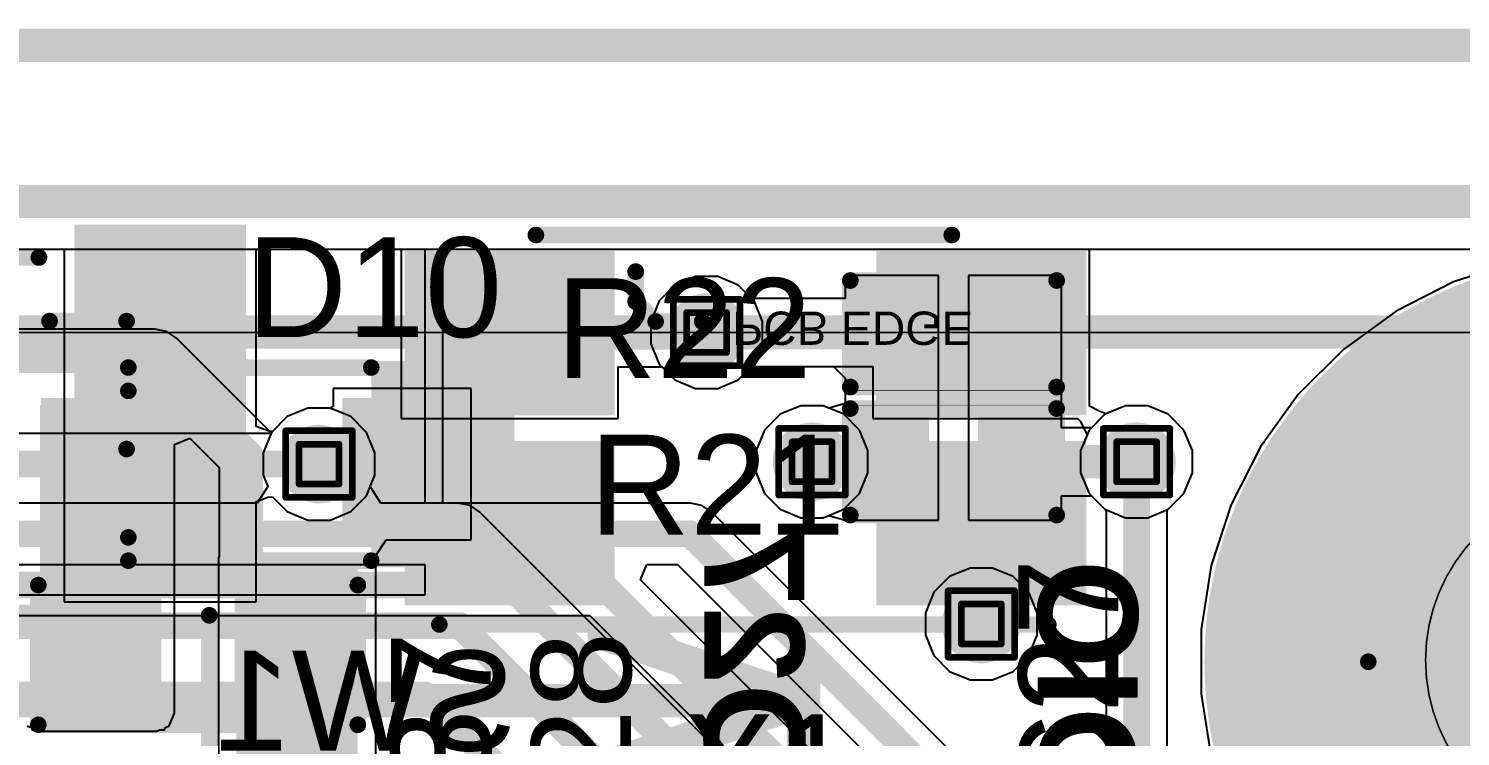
# Model space of a CAD drawing. Header units: inches. Extents: x -6 to 5433, y -4 to 5447.
# Drawn here: x 50.48 to 61.41, y 30.41 to 35.81 of the extents above; entities that cross this region are included whole.
import ezdxf

# ---------------------------------------------------------------- set-up
doc = ezdxf.new("R2010")
doc.units = ezdxf.units.IN
for name, color, linetype in [('Board_outline', 216, 'Continuous'), ('Bottom Layer', 5, 'Continuous'), ('Bottom Overlay', 54, 'Continuous'), ('Bottom Paste', 16, 'Continuous'), ('Bottom Solder', 6, 'Continuous'), ('Dimensions', 6, 'Continuous'), ('Drill Drawing', 1, 'Continuous'), ('Ground', 16, 'Continuous'), ('Mechanical 4', 56, 'Continuous'), ('Multi-Layer', 9, 'Continuous'), ('Pad Holes', 156, 'Continuous'), ('Power', 76, 'Continuous'), ('Top Layer', 1, 'Continuous'), ('Top Overlay', 2, 'Continuous'), ('Top Paste', 8, 'Continuous'), ('Top Solder', 216, 'Continuous'), ('Via Holes', 16, 'Continuous')]:
    doc.layers.add(name, color=color, linetype=linetype)
doc.styles.add('Arial', font='', dxfattribs={"height": 0.2})
doc.styles.add('Arial_Bold', font='', dxfattribs={"height": 0.2})
doc.styles.get('Arial').set_extended_font_data('Arial')
doc.styles.get('Arial_Bold').set_extended_font_data('Arial', bold=True)

msp = doc.modelspace()

# ---------------------------------------------------------------- hatches: boundary and pattern name
at = {"layer": 'Bottom Layer'}
for points in [[(50.883, 34.268), (52.093, 34.268), (52.093, 31.568), (50.883, 31.568)], [(53.456, 34.016), (54.856, 34.016), (54.856, 32.966), (53.456, 32.966)], [(57.056, 34.016), (58.456, 34.016), (58.456, 32.966), (57.056, 32.966)], [(53.456, 32.566), (54.856, 32.566), (54.856, 31.516), (53.456, 31.516)], [(57.056, 32.566), (58.456, 32.566), (58.456, 31.516), (57.056, 31.516)]]:
    msp.add_hatch(color=5, dxfattribs=at).paths.add_polyline_path(points)
h = msp.add_hatch(color=5, dxfattribs=at)
edge = h.paths.add_edge_path()
edge.add_arc((62.561, 30.983), 3, 0, 360)
h = msp.add_hatch(color=5, dxfattribs=at)
edge = h.paths.add_edge_path()
edge.add_arc((55.66, 33.495), 0.3, 0, 360)
h = msp.add_hatch(color=5, dxfattribs=at)
edge = h.paths.add_edge_path()
edge.add_arc((52.701, 32.491), 0.3, 0, 360)
h = msp.add_hatch(color=5, dxfattribs=at)
edge = h.paths.add_edge_path()
edge.add_arc((56.464, 32.509), 0.3, 0, 360)
h = msp.add_hatch(color=5, dxfattribs=at)
edge = h.paths.add_edge_path()
edge.add_arc((58.941, 32.509), 0.3, 0, 360)
h = msp.add_hatch(color=5, dxfattribs=at)
edge = h.paths.add_edge_path()
edge.add_arc((57.756, 31.271), 0.3, 0, 360)
at = {"layer": 'Bottom Paste'}
for points in [[(50.883, 34.268), (52.093, 34.268), (52.093, 31.568), (50.883, 31.568)], [(53.456, 34.016), (54.856, 34.016), (54.856, 32.966), (53.456, 32.966)], [(57.056, 34.016), (58.456, 34.016), (58.456, 32.966), (57.056, 32.966)], [(53.456, 32.566), (54.856, 32.566), (54.856, 31.516), (53.456, 31.516)], [(57.056, 32.566), (58.456, 32.566), (58.456, 31.516), (57.056, 31.516)]]:
    msp.add_hatch(color=16, dxfattribs=at).paths.add_polyline_path(points)
at = {"layer": 'Bottom Solder'}
for points in [[(50.833, 34.318), (52.143, 34.318), (52.143, 31.518), (50.833, 31.518)], [(53.355, 34.118), (54.958, 34.118), (54.958, 32.864), (53.355, 32.864)], [(56.955, 34.118), (58.558, 34.118), (58.558, 32.864), (56.955, 32.864)], [(53.355, 32.668), (54.958, 32.668), (54.958, 31.414), (53.355, 31.414)], [(56.955, 32.668), (58.558, 32.668), (58.558, 31.414), (56.955, 31.414)]]:
    msp.add_hatch(color=6, dxfattribs=at).paths.add_polyline_path(points)
h = msp.add_hatch(color=6, dxfattribs=at)
edge = h.paths.add_edge_path()
edge.add_arc((62.561, 30.983), 3.102, 0, 360)
at = {"layer": 'Ground'}
h = msp.add_hatch(color=16, dxfattribs=at)
edge = h.paths.add_edge_path()
edge.add_arc((62.561, 30.983), 3, 0, 360)
h = msp.add_hatch(color=16, dxfattribs=at)
edge = h.paths.add_edge_path()
edge.add_arc((55.66, 33.495), 0.3, 0, 360)
h = msp.add_hatch(color=16, dxfattribs=at)
edge = h.paths.add_edge_path()
edge.add_arc((52.701, 32.491), 0.3, 0, 360)
h = msp.add_hatch(color=16, dxfattribs=at)
edge = h.paths.add_edge_path()
edge.add_arc((56.464, 32.509), 0.3, 0, 360)
h = msp.add_hatch(color=16, dxfattribs=at)
edge = h.paths.add_edge_path()
edge.add_arc((58.941, 32.509), 0.3, 0, 360)
h = msp.add_hatch(color=16, dxfattribs=at)
edge = h.paths.add_edge_path()
edge.add_arc((57.756, 31.271), 0.3, 0, 360)
at = {"layer": 'Multi-Layer'}
h = msp.add_hatch(color=9, dxfattribs=at)
edge = h.paths.add_edge_path()
edge.add_arc((62.561, 30.983), 3, 0, 360)
at = {"layer": 'Pad Holes'}
h = msp.add_hatch(color=7, dxfattribs=at)
edge = h.paths.add_edge_path()
edge.add_arc((62.561, 30.983), 1.85, 0, 360)
at = {"layer": 'Power'}
h = msp.add_hatch(color=76, dxfattribs=at)
edge = h.paths.add_edge_path()
edge.add_arc((62.561, 30.983), 3, 0, 360)
h = msp.add_hatch(color=76, dxfattribs=at)
edge = h.paths.add_edge_path()
edge.add_arc((55.66, 33.495), 0.3, 0, 360)
h = msp.add_hatch(color=76, dxfattribs=at)
edge = h.paths.add_edge_path()
edge.add_arc((52.701, 32.491), 0.3, 0, 360)
h = msp.add_hatch(color=76, dxfattribs=at)
edge = h.paths.add_edge_path()
edge.add_arc((56.464, 32.509), 0.3, 0, 360)
h = msp.add_hatch(color=76, dxfattribs=at)
edge = h.paths.add_edge_path()
edge.add_arc((58.941, 32.509), 0.3, 0, 360)
h = msp.add_hatch(color=76, dxfattribs=at)
edge = h.paths.add_edge_path()
edge.add_arc((57.756, 31.271), 0.3, 0, 360)
at = {"layer": 'Top Layer'}
h = msp.add_hatch(color=1, dxfattribs=at)
edge = h.paths.add_edge_path()
edge.add_arc((62.561, 30.983), 3, 0, 360)
h = msp.add_hatch(color=1, dxfattribs=at)
edge = h.paths.add_edge_path()
edge.add_arc((55.66, 33.495), 0.3, 0, 360)
for points in [[(56.845, 33.168), (56.845, 33.803), (57.302, 33.803), (57.302, 33.168)], [(57.785, 33.168), (57.785, 33.803), (58.242, 33.803), (58.242, 33.168)], [(50.571, 30.591), (51.46, 30.591), (51.46, 32.941), (50.571, 32.941)], [(50.635, 32.941), (51.435, 32.941), (51.435, 32.041), (50.635, 32.041)], [(52.935, 32.941), (53.735, 32.941), (53.735, 32.041), (52.935, 32.041)], [(57.302, 32.826), (57.302, 32.191), (56.845, 32.191), (56.845, 32.826)], [(58.242, 32.826), (58.242, 32.191), (57.785, 32.191), (57.785, 32.826)], [(52.071, 29.183), (52.997, 29.183), (52.997, 31.775), (52.071, 31.775)], [(50.635, 30.591), (50.635, 31.48), (51.397, 31.48), (51.397, 30.591)], [(52.159, 30.591), (52.159, 31.48), (52.921, 31.48), (52.921, 30.591)]]:
    msp.add_hatch(color=1, dxfattribs=at).paths.add_polyline_path(points)
h = msp.add_hatch(color=1, dxfattribs=at)
edge = h.paths.add_edge_path()
edge.add_arc((52.701, 32.491), 0.3, 0, 360)
h = msp.add_hatch(color=1, dxfattribs=at)
edge = h.paths.add_edge_path()
edge.add_arc((56.464, 32.509), 0.3, 0, 360)
h = msp.add_hatch(color=1, dxfattribs=at)
edge = h.paths.add_edge_path()
edge.add_arc((58.941, 32.509), 0.3, 0, 360)
h = msp.add_hatch(color=1, dxfattribs=at)
edge = h.paths.add_edge_path()
edge.add_arc((57.756, 31.271), 0.3, 0, 360)
at = {"layer": 'Top Overlay'}
for points in [[(54.192, 33.279), (53.1, 33.279), (53.1, 32.974), (54.192, 32.974)], [(54.192, 33), (53.76, 33), (53.76, 31.984), (54.192, 31.984)], [(54.192, 32.009), (53.1, 32.009), (53.1, 31.704), (54.192, 31.704)]]:
    msp.add_hatch(color=2, dxfattribs=at).paths.add_polyline_path(points)
at = {"layer": 'Top Paste'}
for points in [[(56.845, 33.168), (56.845, 33.803), (57.302, 33.803), (57.302, 33.168)], [(57.785, 33.168), (57.785, 33.803), (58.242, 33.803), (58.242, 33.168)], [(50.635, 32.941), (51.435, 32.941), (51.435, 32.041), (50.635, 32.041)], [(52.935, 32.941), (53.735, 32.941), (53.735, 32.041), (52.935, 32.041)], [(57.302, 32.826), (57.302, 32.191), (56.845, 32.191), (56.845, 32.826)], [(58.242, 32.826), (58.242, 32.191), (57.785, 32.191), (57.785, 32.826)], [(50.635, 30.591), (50.635, 31.48), (51.397, 31.48), (51.397, 30.591)], [(52.159, 30.591), (52.159, 31.48), (52.921, 31.48), (52.921, 30.591)]]:
    msp.add_hatch(color=8, dxfattribs=at).paths.add_polyline_path(points)
at = {"layer": 'Top Solder'}
h = msp.add_hatch(color=216, dxfattribs=at)
edge = h.paths.add_edge_path()
edge.add_arc((62.561, 30.983), 3.102, 0, 360)
for points in [[(56.79, 33.113), (56.79, 33.858), (57.357, 33.858), (57.357, 33.113)], [(57.73, 33.113), (57.73, 33.858), (58.297, 33.858), (58.297, 33.113)], [(50.58, 32.996), (51.49, 32.996), (51.49, 31.986), (50.58, 31.986)], [(52.88, 32.996), (53.79, 32.996), (53.79, 31.986), (52.88, 31.986)], [(57.357, 32.881), (57.357, 32.136), (56.79, 32.136), (56.79, 32.881)], [(58.297, 32.881), (58.297, 32.136), (57.73, 32.136), (57.73, 32.881)], [(50.533, 30.489), (50.533, 31.581), (51.498, 31.581), (51.498, 30.489)], [(52.057, 30.489), (52.057, 31.581), (53.022, 31.581), (53.022, 30.489)]]:
    msp.add_hatch(color=216, dxfattribs=at).paths.add_polyline_path(points)
at = {"layer": 'Via Holes'}
h = msp.add_hatch(color=7, dxfattribs=at)
edge = h.paths.add_edge_path()
edge.add_arc((55.66, 33.495), 0.15, 0, 360)
h = msp.add_hatch(color=7, dxfattribs=at)
edge = h.paths.add_edge_path()
edge.add_arc((52.701, 32.491), 0.15, 0, 360)
h = msp.add_hatch(color=7, dxfattribs=at)
edge = h.paths.add_edge_path()
edge.add_arc((56.464, 32.509), 0.15, 0, 360)
h = msp.add_hatch(color=7, dxfattribs=at)
edge = h.paths.add_edge_path()
edge.add_arc((58.941, 32.509), 0.15, 0, 360)
h = msp.add_hatch(color=7, dxfattribs=at)
edge = h.paths.add_edge_path()
edge.add_arc((57.756, 31.271), 0.15, 0, 360)

# ---------------------------------------------------------------- linework, layer by layer
at = {"layer": 'Board_outline'}
msp.add_lwpolyline([(-4.927, 34.495, 0.254, 0.254, 0), (66.065, 34.495, 0.254, 0.254, 0)], format="xyseb", dxfattribs=at)
for points in [[(64.412, 30.983, 0.127, 0.127, 1), (60.71, 30.983, 0.127, 0.127, 1)], [(60.678, 30.983, 0.0635, 0.0635, 1), (60.741, 30.983, 0.0635, 0.0635, 1)]]:
    msp.add_lwpolyline(points, format="xyseb", close=True, dxfattribs=at)
at = {"layer": 'Bottom Layer'}
for p, q in [((39.77, 34.132), (50.756, 34.132)), ((50.756, 34.132), (50.756, 31.441)), ((52.22, 32.777), (52.22, 34.132)), ((52.22, 34.132), (53.329, 34.132)), ((53.329, 34.132), (53.329, 32.839)), ((58.583, 32.934), (58.583, 34.132)), ((58.583, 34.132), (66.101, 34.132)), ((54.983, 32.839), (54.983, 33.232)), ((54.983, 33.232), (55.319, 33.232)), ((55.319, 33.232), (55.418, 33.133)), ((55.901, 33.133), (56.004, 33.236)), ((56.004, 33.236), (56.929, 33.236)), ((56.929, 33.236), (56.929, 32.839)), ((55.418, 33.133), (55.575, 33.068)), ((55.744, 33.068), (55.901, 33.133)), ((55.575, 33.068), (55.744, 33.068)), ((52.616, 32.918), (52.459, 32.853)), ((52.786, 32.918), (52.616, 32.918)), ((52.943, 32.853), (52.786, 32.918)), ((56.379, 32.936), (56.222, 32.871)), ((56.549, 32.936), (56.379, 32.936)), ((56.706, 32.871), (56.549, 32.936)), ((58.656, 32.894), (58.583, 32.934)), ((58.71, 32.875), (58.656, 32.894)), ((58.857, 32.936), (58.71, 32.875)), ((59.026, 32.936), (58.857, 32.936)), ((59.183, 32.871), (59.026, 32.936)), ((52.459, 32.853), (52.347, 32.741)), ((53.063, 32.733), (52.943, 32.853)), ((53.329, 32.839), (54.983, 32.839)), ((56.222, 32.871), (56.102, 32.751)), ((56.826, 32.751), (56.706, 32.871)), ((56.929, 32.839), (58.489, 32.839)), ((58.489, 32.839), (58.513, 32.815)), ((58.513, 32.815), (58.563, 32.712)), ((59.303, 32.751), (59.183, 32.871)), ((52.309, 32.744), (52.22, 32.777)), ((52.347, 32.741), (52.309, 32.744)), ((53.128, 32.576), (53.063, 32.733)), ((56.102, 32.751), (56.037, 32.594)), ((56.891, 32.594), (56.826, 32.751)), ((58.563, 32.712), (58.514, 32.594)), ((59.368, 32.594), (59.303, 32.751)), ((53.128, 32.406), (53.128, 32.576)), ((56.037, 32.594), (56.037, 32.424)), ((56.891, 32.424), (56.891, 32.594)), ((58.514, 32.594), (58.514, 32.424)), ((59.368, 32.424), (59.368, 32.594)), ((53.063, 32.249), (53.128, 32.406)), ((56.037, 32.424), (56.102, 32.267)), ((56.826, 32.267), (56.891, 32.424)), ((58.514, 32.424), (58.579, 32.267)), ((59.303, 32.267), (59.368, 32.424)), ((52.22, 32.205), (52.309, 32.238)), ((52.309, 32.238), (52.347, 32.241)), ((52.347, 32.241), (52.459, 32.129)), ((52.943, 32.129), (53.063, 32.249)), ((56.102, 32.267), (56.222, 32.147)), ((56.706, 32.147), (56.826, 32.267)), ((58.579, 32.267), (58.7, 32.147)), ((59.183, 32.147), (59.303, 32.267)), ((52.22, 31.441), (52.22, 32.205)), ((52.459, 32.129), (52.616, 32.064)), ((52.786, 32.064), (52.943, 32.129)), ((56.222, 32.147), (56.379, 32.082)), ((56.549, 32.082), (56.706, 32.147)), ((58.7, 32.147), (58.857, 32.082)), ((59.026, 32.082), (59.183, 32.147)), ((52.616, 32.064), (52.786, 32.064)), ((56.379, 32.082), (56.549, 32.082)), ((58.857, 32.082), (59.026, 32.082)), ((50.756, 31.441), (52.22, 31.441))]:
    msp.add_line(p, q, dxfattribs=at)
for points in [[(54.156, 33.491, 0.254, 0.254, 0), (55.656, 33.491, 0.254, 0.254, 0)], [(55.656, 33.491, 0.254, 0.254, 0), (55.66, 33.495, 0.254, 0.254, 0)], [(55.66, 33.495, 0.254, 0.254, 0), (57.752, 33.495, 0.254, 0.254, 0)], [(57.752, 33.495, 0.254, 0.254, 0), (57.756, 33.491, 0.254, 0.254, 0)], [(57.756, 31.271, 0.508, 0.508, 0), (57.756, 32.041, 0.508, 0.508, 0)]]:
    msp.add_lwpolyline(points, format="xyseb", dxfattribs=at)
for points in [[(54.093, 33.491, 0.127, 0.127, 1), (54.22, 33.491, 0.127, 0.127, 1)], [(55.592, 33.491, 0.127, 0.127, 1), (55.719, 33.491, 0.127, 0.127, 1)], [(55.592, 33.491, 0.127, 0.127, 1), (55.719, 33.491, 0.127, 0.127, 1)], [(55.596, 33.495, 0.127, 0.127, 1), (55.723, 33.495, 0.127, 0.127, 1)], [(55.596, 33.495, 0.127, 0.127, 1), (55.723, 33.495, 0.127, 0.127, 1)], [(57.689, 33.495, 0.127, 0.127, 1), (57.816, 33.495, 0.127, 0.127, 1)], [(57.689, 33.495, 0.127, 0.127, 1), (57.816, 33.495, 0.127, 0.127, 1)], [(57.693, 33.491, 0.127, 0.127, 1), (57.82, 33.491, 0.127, 0.127, 1)], [(57.629, 32.041, 0.254, 0.254, 1), (57.883, 32.041, 0.254, 0.254, 1)], [(57.629, 31.271, 0.254, 0.254, 1), (57.883, 31.271, 0.254, 0.254, 1)]]:
    msp.add_lwpolyline(points, format="xyseb", close=True, dxfattribs=at)
at = {"layer": 'Bottom Overlay'}
for points in [[(54.324, 34.239, 0.0635, 0.0635, 1), (54.388, 34.239, 0.0635, 0.0635, 1)], [(57.499, 34.239, 0.0635, 0.0635, 1), (57.563, 34.239, 0.0635, 0.0635, 1)], [(50.531, 34.068, 0.0637, 0.0637, 1), (50.595, 34.068, 0.0637, 0.0637, 1)], [(55.086, 33.96, 0.0635, 0.0635, 1), (55.15, 33.96, 0.0635, 0.0635, 1)], [(55.086, 33.731, 0.0635, 0.0635, 1), (55.15, 33.731, 0.0635, 0.0635, 1)], [(55.086, 33.731, 0.0635, 0.0635, 1), (55.15, 33.731, 0.0635, 0.0635, 1)], [(50.612, 33.582, 0.0635, 0.0635, 1), (50.676, 33.582, 0.0635, 0.0635, 1)], [(51.2, 33.582, 0.0635, 0.0635, 1), (51.264, 33.582, 0.0635, 0.0635, 1)], [(51.2, 33.582, 0.0635, 0.0635, 1), (51.264, 33.582, 0.0635, 0.0635, 1)], [(55.239, 33.579, 0.0635, 0.0635, 1), (55.302, 33.579, 0.0635, 0.0635, 1)], [(55.239, 33.579, 0.0635, 0.0635, 1), (55.302, 33.579, 0.0635, 0.0635, 1)], [(55.594, 33.579, 0.0635, 0.0635, 1), (55.658, 33.579, 0.0635, 0.0635, 1)], [(51.2, 32.606, 0.0635, 0.0635, 1), (51.264, 32.606, 0.0635, 0.0635, 1)], [(51.831, 31.337, 0.0637, 0.0637, 1), (51.895, 31.337, 0.0637, 0.0637, 1)], [(53.588, 31.267, 0.0635, 0.0635, 1), (53.651, 31.267, 0.0635, 0.0635, 1)], [(58.236, 31.267, 0.0635, 0.0635, 1), (58.299, 31.267, 0.0635, 0.0635, 1)]]:
    msp.add_lwpolyline(points, format="xyseb", close=True, dxfattribs=at)
for points in [[(54.356, 34.239, 0.127, 0.127, 0), (57.531, 34.239, 0.127, 0.127, 0)], [(39.874, 34.068, 0.127, 0.127, 0), (50.563, 34.068, 0.127, 0.127, 0)], [(55.118, 33.731, 0.127, 0.127, 0), (55.118, 33.96, 0.127, 0.127, 0)], [(55.118, 33.731, 0.127, 0.127, 0), (55.27, 33.579, 0.127, 0.127, 0)], [(50.644, 33.582, 0.127, 0.127, 0), (51.232, 33.582, 0.127, 0.127, 0)], [(51.232, 32.606, 0.127, 0.127, 0), (51.232, 33.582, 0.127, 0.127, 0)], [(55.27, 33.579, 0.127, 0.127, 0), (55.626, 33.579, 0.127, 0.127, 0)], [(51.863, 29.968, 0.127, 0.127, 0), (51.863, 31.337, 0.127, 0.127, 0)], [(53.619, 31.267, 0.127, 0.127, 0), (58.268, 31.267, 0.127, 0.127, 0)]]:
    msp.add_lwpolyline(points, format="xyseb", dxfattribs=at)
at = {"layer": 'Dimensions'}
msp.add_lwpolyline([(35.271, 35.687, 0.254, 0.254, 0), (66.573, 35.687, 0.254, 0.254, 0)], format="xyseb", dxfattribs=at)
at = {"layer": 'Drill Drawing'}
for points in [[(55.406, 33.749, 0.0508, 0.0508, 0), (55.914, 33.749, 0.0508, 0.0508, 0)], [(55.406, 33.241, 0.0508, 0.0508, 0), (55.406, 33.749, 0.0508, 0.0508, 0)], [(55.914, 33.241, 0.0508, 0.0508, 0), (55.914, 33.749, 0.0508, 0.0508, 0)], [(55.507, 33.647, 0.0508, 0.0508, 0), (55.812, 33.647, 0.0508, 0.0508, 0)], [(55.507, 33.343, 0.0508, 0.0508, 0), (55.507, 33.647, 0.0508, 0.0508, 0)], [(55.812, 33.343, 0.0508, 0.0508, 0), (55.812, 33.647, 0.0508, 0.0508, 0)], [(55.507, 33.343, 0.0508, 0.0508, 0), (55.812, 33.343, 0.0508, 0.0508, 0)], [(55.406, 33.241, 0.0508, 0.0508, 0), (55.914, 33.241, 0.0508, 0.0508, 0)], [(56.21, 32.763, 0.0508, 0.0508, 0), (56.718, 32.763, 0.0508, 0.0508, 0)], [(56.21, 32.255, 0.0508, 0.0508, 0), (56.21, 32.763, 0.0508, 0.0508, 0)], [(56.718, 32.255, 0.0508, 0.0508, 0), (56.718, 32.763, 0.0508, 0.0508, 0)], [(58.687, 32.763, 0.0508, 0.0508, 0), (59.195, 32.763, 0.0508, 0.0508, 0)], [(58.687, 32.255, 0.0508, 0.0508, 0), (58.687, 32.763, 0.0508, 0.0508, 0)], [(59.195, 32.255, 0.0508, 0.0508, 0), (59.195, 32.763, 0.0508, 0.0508, 0)], [(52.447, 32.745, 0.0508, 0.0508, 0), (52.955, 32.745, 0.0508, 0.0508, 0)], [(52.447, 32.237, 0.0508, 0.0508, 0), (52.447, 32.745, 0.0508, 0.0508, 0)], [(52.955, 32.237, 0.0508, 0.0508, 0), (52.955, 32.745, 0.0508, 0.0508, 0)], [(56.312, 32.661, 0.0508, 0.0508, 0), (56.617, 32.661, 0.0508, 0.0508, 0)], [(56.312, 32.356, 0.0508, 0.0508, 0), (56.312, 32.661, 0.0508, 0.0508, 0)], [(56.617, 32.356, 0.0508, 0.0508, 0), (56.617, 32.661, 0.0508, 0.0508, 0)], [(58.789, 32.661, 0.0508, 0.0508, 0), (59.094, 32.661, 0.0508, 0.0508, 0)], [(58.789, 32.356, 0.0508, 0.0508, 0), (58.789, 32.661, 0.0508, 0.0508, 0)], [(59.094, 32.356, 0.0508, 0.0508, 0), (59.094, 32.661, 0.0508, 0.0508, 0)], [(52.549, 32.643, 0.0508, 0.0508, 0), (52.854, 32.643, 0.0508, 0.0508, 0)], [(52.549, 32.339, 0.0508, 0.0508, 0), (52.549, 32.643, 0.0508, 0.0508, 0)], [(52.854, 32.339, 0.0508, 0.0508, 0), (52.854, 32.643, 0.0508, 0.0508, 0)], [(52.549, 32.339, 0.0508, 0.0508, 0), (52.854, 32.339, 0.0508, 0.0508, 0)], [(56.312, 32.356, 0.0508, 0.0508, 0), (56.617, 32.356, 0.0508, 0.0508, 0)], [(58.789, 32.356, 0.0508, 0.0508, 0), (59.094, 32.356, 0.0508, 0.0508, 0)], [(52.447, 32.237, 0.0508, 0.0508, 0), (52.955, 32.237, 0.0508, 0.0508, 0)], [(56.21, 32.255, 0.0508, 0.0508, 0), (56.718, 32.255, 0.0508, 0.0508, 0)], [(58.687, 32.255, 0.0508, 0.0508, 0), (59.195, 32.255, 0.0508, 0.0508, 0)], [(57.502, 31.525, 0.0508, 0.0508, 0), (58.01, 31.525, 0.0508, 0.0508, 0)], [(57.502, 31.017, 0.0508, 0.0508, 0), (57.502, 31.525, 0.0508, 0.0508, 0)], [(58.01, 31.017, 0.0508, 0.0508, 0), (58.01, 31.525, 0.0508, 0.0508, 0)], [(57.604, 31.424, 0.0508, 0.0508, 0), (57.909, 31.424, 0.0508, 0.0508, 0)], [(57.604, 31.119, 0.0508, 0.0508, 0), (57.604, 31.424, 0.0508, 0.0508, 0)], [(57.909, 31.119, 0.0508, 0.0508, 0), (57.909, 31.424, 0.0508, 0.0508, 0)], [(57.502, 31.017, 0.0508, 0.0508, 0), (58.01, 31.017, 0.0508, 0.0508, 0)], [(57.604, 31.119, 0.0508, 0.0508, 0), (57.909, 31.119, 0.0508, 0.0508, 0)]]:
    msp.add_lwpolyline(points, format="xyseb", dxfattribs=at)
for points in [[(55.393, 33.749, 0.0254, 0.0254, 1), (55.418, 33.749, 0.0254, 0.0254, 1)], [(55.393, 33.749, 0.0254, 0.0254, 1), (55.418, 33.749, 0.0254, 0.0254, 1)], [(55.901, 33.749, 0.0254, 0.0254, 1), (55.926, 33.749, 0.0254, 0.0254, 1)], [(55.901, 33.749, 0.0254, 0.0254, 1), (55.926, 33.749, 0.0254, 0.0254, 1)], [(55.494, 33.647, 0.0254, 0.0254, 1), (55.52, 33.647, 0.0254, 0.0254, 1)], [(55.494, 33.647, 0.0254, 0.0254, 1), (55.52, 33.647, 0.0254, 0.0254, 1)], [(55.799, 33.647, 0.0254, 0.0254, 1), (55.825, 33.647, 0.0254, 0.0254, 1)], [(55.799, 33.647, 0.0254, 0.0254, 1), (55.825, 33.647, 0.0254, 0.0254, 1)], [(55.494, 33.343, 0.0254, 0.0254, 1), (55.52, 33.343, 0.0254, 0.0254, 1)], [(55.494, 33.343, 0.0254, 0.0254, 1), (55.52, 33.343, 0.0254, 0.0254, 1)], [(55.799, 33.343, 0.0254, 0.0254, 1), (55.825, 33.343, 0.0254, 0.0254, 1)], [(55.799, 33.343, 0.0254, 0.0254, 1), (55.825, 33.343, 0.0254, 0.0254, 1)], [(55.393, 33.241, 0.0254, 0.0254, 1), (55.418, 33.241, 0.0254, 0.0254, 1)], [(55.393, 33.241, 0.0254, 0.0254, 1), (55.418, 33.241, 0.0254, 0.0254, 1)], [(55.901, 33.241, 0.0254, 0.0254, 1), (55.926, 33.241, 0.0254, 0.0254, 1)], [(55.901, 33.241, 0.0254, 0.0254, 1), (55.926, 33.241, 0.0254, 0.0254, 1)], [(56.197, 32.763, 0.0254, 0.0254, 1), (56.223, 32.763, 0.0254, 0.0254, 1)], [(56.197, 32.763, 0.0254, 0.0254, 1), (56.223, 32.763, 0.0254, 0.0254, 1)], [(56.705, 32.763, 0.0254, 0.0254, 1), (56.731, 32.763, 0.0254, 0.0254, 1)], [(56.705, 32.763, 0.0254, 0.0254, 1), (56.731, 32.763, 0.0254, 0.0254, 1)], [(58.675, 32.763, 0.0254, 0.0254, 1), (58.7, 32.763, 0.0254, 0.0254, 1)], [(58.675, 32.763, 0.0254, 0.0254, 1), (58.7, 32.763, 0.0254, 0.0254, 1)], [(59.183, 32.763, 0.0254, 0.0254, 1), (59.208, 32.763, 0.0254, 0.0254, 1)], [(59.183, 32.763, 0.0254, 0.0254, 1), (59.208, 32.763, 0.0254, 0.0254, 1)], [(52.434, 32.745, 0.0254, 0.0254, 1), (52.46, 32.745, 0.0254, 0.0254, 1)], [(52.434, 32.745, 0.0254, 0.0254, 1), (52.46, 32.745, 0.0254, 0.0254, 1)], [(52.942, 32.745, 0.0254, 0.0254, 1), (52.968, 32.745, 0.0254, 0.0254, 1)], [(52.942, 32.745, 0.0254, 0.0254, 1), (52.968, 32.745, 0.0254, 0.0254, 1)], [(56.299, 32.661, 0.0254, 0.0254, 1), (56.324, 32.661, 0.0254, 0.0254, 1)], [(56.299, 32.661, 0.0254, 0.0254, 1), (56.324, 32.661, 0.0254, 0.0254, 1)], [(56.604, 32.661, 0.0254, 0.0254, 1), (56.629, 32.661, 0.0254, 0.0254, 1)], [(56.604, 32.661, 0.0254, 0.0254, 1), (56.629, 32.661, 0.0254, 0.0254, 1)], [(58.776, 32.661, 0.0254, 0.0254, 1), (58.802, 32.661, 0.0254, 0.0254, 1)], [(58.776, 32.661, 0.0254, 0.0254, 1), (58.802, 32.661, 0.0254, 0.0254, 1)], [(59.081, 32.661, 0.0254, 0.0254, 1), (59.107, 32.661, 0.0254, 0.0254, 1)], [(59.081, 32.661, 0.0254, 0.0254, 1), (59.107, 32.661, 0.0254, 0.0254, 1)], [(52.536, 32.643, 0.0254, 0.0254, 1), (52.561, 32.643, 0.0254, 0.0254, 1)], [(52.536, 32.643, 0.0254, 0.0254, 1), (52.561, 32.643, 0.0254, 0.0254, 1)], [(52.841, 32.643, 0.0254, 0.0254, 1), (52.866, 32.643, 0.0254, 0.0254, 1)], [(52.841, 32.643, 0.0254, 0.0254, 1), (52.866, 32.643, 0.0254, 0.0254, 1)], [(52.536, 32.339, 0.0254, 0.0254, 1), (52.561, 32.339, 0.0254, 0.0254, 1)], [(52.536, 32.339, 0.0254, 0.0254, 1), (52.561, 32.339, 0.0254, 0.0254, 1)], [(52.841, 32.339, 0.0254, 0.0254, 1), (52.866, 32.339, 0.0254, 0.0254, 1)], [(52.841, 32.339, 0.0254, 0.0254, 1), (52.866, 32.339, 0.0254, 0.0254, 1)], [(56.299, 32.356, 0.0254, 0.0254, 1), (56.324, 32.356, 0.0254, 0.0254, 1)], [(56.299, 32.356, 0.0254, 0.0254, 1), (56.324, 32.356, 0.0254, 0.0254, 1)], [(56.604, 32.356, 0.0254, 0.0254, 1), (56.629, 32.356, 0.0254, 0.0254, 1)], [(56.604, 32.356, 0.0254, 0.0254, 1), (56.629, 32.356, 0.0254, 0.0254, 1)], [(58.776, 32.356, 0.0254, 0.0254, 1), (58.802, 32.356, 0.0254, 0.0254, 1)], [(58.776, 32.356, 0.0254, 0.0254, 1), (58.802, 32.356, 0.0254, 0.0254, 1)], [(59.081, 32.356, 0.0254, 0.0254, 1), (59.107, 32.356, 0.0254, 0.0254, 1)], [(59.081, 32.356, 0.0254, 0.0254, 1), (59.107, 32.356, 0.0254, 0.0254, 1)], [(52.434, 32.237, 0.0254, 0.0254, 1), (52.46, 32.237, 0.0254, 0.0254, 1)], [(52.434, 32.237, 0.0254, 0.0254, 1), (52.46, 32.237, 0.0254, 0.0254, 1)], [(52.942, 32.237, 0.0254, 0.0254, 1), (52.968, 32.237, 0.0254, 0.0254, 1)], [(52.942, 32.237, 0.0254, 0.0254, 1), (52.968, 32.237, 0.0254, 0.0254, 1)], [(56.197, 32.255, 0.0254, 0.0254, 1), (56.223, 32.255, 0.0254, 0.0254, 1)], [(56.197, 32.255, 0.0254, 0.0254, 1), (56.223, 32.255, 0.0254, 0.0254, 1)], [(56.705, 32.255, 0.0254, 0.0254, 1), (56.731, 32.255, 0.0254, 0.0254, 1)], [(56.705, 32.255, 0.0254, 0.0254, 1), (56.731, 32.255, 0.0254, 0.0254, 1)], [(58.675, 32.255, 0.0254, 0.0254, 1), (58.7, 32.255, 0.0254, 0.0254, 1)], [(58.675, 32.255, 0.0254, 0.0254, 1), (58.7, 32.255, 0.0254, 0.0254, 1)], [(59.183, 32.255, 0.0254, 0.0254, 1), (59.208, 32.255, 0.0254, 0.0254, 1)], [(59.183, 32.255, 0.0254, 0.0254, 1), (59.208, 32.255, 0.0254, 0.0254, 1)], [(57.49, 31.525, 0.0254, 0.0254, 1), (57.515, 31.525, 0.0254, 0.0254, 1)], [(57.49, 31.525, 0.0254, 0.0254, 1), (57.515, 31.525, 0.0254, 0.0254, 1)], [(57.998, 31.525, 0.0254, 0.0254, 1), (58.023, 31.525, 0.0254, 0.0254, 1)], [(57.998, 31.525, 0.0254, 0.0254, 1), (58.023, 31.525, 0.0254, 0.0254, 1)], [(57.591, 31.424, 0.0254, 0.0254, 1), (57.617, 31.424, 0.0254, 0.0254, 1)], [(57.591, 31.424, 0.0254, 0.0254, 1), (57.617, 31.424, 0.0254, 0.0254, 1)], [(57.896, 31.424, 0.0254, 0.0254, 1), (57.921, 31.424, 0.0254, 0.0254, 1)], [(57.896, 31.424, 0.0254, 0.0254, 1), (57.921, 31.424, 0.0254, 0.0254, 1)], [(57.49, 31.017, 0.0254, 0.0254, 1), (57.515, 31.017, 0.0254, 0.0254, 1)], [(57.49, 31.017, 0.0254, 0.0254, 1), (57.515, 31.017, 0.0254, 0.0254, 1)], [(57.591, 31.119, 0.0254, 0.0254, 1), (57.617, 31.119, 0.0254, 0.0254, 1)], [(57.591, 31.119, 0.0254, 0.0254, 1), (57.617, 31.119, 0.0254, 0.0254, 1)], [(57.896, 31.119, 0.0254, 0.0254, 1), (57.921, 31.119, 0.0254, 0.0254, 1)], [(57.896, 31.119, 0.0254, 0.0254, 1), (57.921, 31.119, 0.0254, 0.0254, 1)], [(57.998, 31.017, 0.0254, 0.0254, 1), (58.023, 31.017, 0.0254, 0.0254, 1)], [(57.998, 31.017, 0.0254, 0.0254, 1), (58.023, 31.017, 0.0254, 0.0254, 1)]]:
    msp.add_lwpolyline(points, format="xyseb", close=True, dxfattribs=at)
at = {"layer": 'Ground'}
for p, q in [((16.995, 34.132), (66.073, 34.132)), ((55.575, 33.922), (55.418, 33.857)), ((55.744, 33.922), (55.575, 33.922)), ((55.901, 33.857), (55.744, 33.922)), ((55.418, 33.857), (55.298, 33.737)), ((56.022, 33.737), (55.901, 33.857)), ((55.298, 33.737), (55.233, 33.58)), ((56.087, 33.58), (56.022, 33.737)), ((55.233, 33.58), (55.233, 33.41)), ((56.087, 33.41), (56.087, 33.58)), ((55.233, 33.41), (55.298, 33.253)), ((56.022, 33.253), (56.087, 33.41)), ((55.298, 33.253), (55.418, 33.133)), ((55.901, 33.133), (56.022, 33.253)), ((55.418, 33.133), (55.575, 33.068)), ((55.744, 33.068), (55.901, 33.133)), ((55.575, 33.068), (55.744, 33.068)), ((52.616, 32.918), (52.459, 32.853)), ((52.786, 32.918), (52.616, 32.918)), ((52.943, 32.853), (52.786, 32.918)), ((56.379, 32.936), (56.222, 32.871)), ((56.549, 32.936), (56.379, 32.936)), ((56.706, 32.871), (56.549, 32.936)), ((58.857, 32.936), (58.7, 32.871)), ((59.026, 32.936), (58.857, 32.936)), ((59.183, 32.871), (59.026, 32.936)), ((52.459, 32.853), (52.339, 32.733)), ((53.063, 32.733), (52.943, 32.853)), ((56.222, 32.871), (56.102, 32.751)), ((56.826, 32.751), (56.706, 32.871)), ((58.7, 32.871), (58.579, 32.751)), ((59.303, 32.751), (59.183, 32.871)), ((52.335, 32.724), (37.491, 32.724)), ((52.339, 32.733), (52.335, 32.724)), ((53.128, 32.576), (53.063, 32.733)), ((56.102, 32.751), (56.037, 32.594)), ((56.891, 32.594), (56.826, 32.751)), ((58.579, 32.751), (58.514, 32.594)), ((59.368, 32.594), (59.303, 32.751)), ((53.128, 32.406), (53.128, 32.576)), ((56.037, 32.594), (56.037, 32.424)), ((56.891, 32.424), (56.891, 32.594)), ((58.514, 32.594), (58.514, 32.424)), ((59.368, 32.424), (59.368, 32.594)), ((53.092, 32.319), (53.128, 32.406)), ((56.037, 32.424), (56.102, 32.267)), ((56.826, 32.267), (56.891, 32.424)), ((58.514, 32.424), (58.579, 32.267)), ((59.303, 32.267), (59.368, 32.424)), ((53.172, 32.192), (53.092, 32.319)), ((56.102, 32.267), (56.222, 32.147)), ((56.706, 32.147), (56.826, 32.267)), ((58.579, 32.267), (58.7, 32.147)), ((59.183, 32.147), (59.303, 32.267)), ((55.533, 32.192), (53.172, 32.192)), ((55.622, 32.175), (55.533, 32.192)), ((55.698, 32.124), (55.622, 32.175)), ((56.222, 32.147), (56.379, 32.082)), ((56.549, 32.082), (56.706, 32.147)), ((58.7, 32.147), (58.708, 32.143)), ((58.708, 32.143), (58.708, 29.279)), ((59.175, 32.143), (59.183, 32.147)), ((59.175, 29.133), (59.175, 32.143)), ((58.591, 29.231), (55.698, 32.124)), ((56.379, 32.082), (56.549, 32.082)), ((55.155, 31.609), (55.204, 31.726)), ((55.204, 31.726), (55.436, 31.726)), ((55.436, 31.726), (60.976, 26.187)), ((60.716, 26.048), (55.155, 31.609)), ((38.955, 31.335), (54.769, 31.335)), ((54.769, 31.335), (60.455, 25.65))]:
    msp.add_line(p, q, dxfattribs=at)
for points in [[(37.491, 32.491, 0.203, 0.203, 0), (52.701, 32.491, 0.203, 0.203, 0)], [(58.941, 29.037, 0.203, 0.203, 0), (58.941, 32.509, 0.203, 0.203, 0)], [(37.852, 31.959, 0.203, 0.203, 0), (55.533, 31.959, 0.203, 0.203, 0)], [(55.533, 31.959, 0.203, 0.203, 0), (61.14, 26.352, 0.203, 0.203, 0)], [(38.858, 31.568, 0.203, 0.203, 0), (54.866, 31.568, 0.203, 0.203, 0)], [(54.866, 31.568, 0.203, 0.203, 0), (60.619, 25.815, 0.203, 0.203, 0)]]:
    msp.add_lwpolyline(points, format="xyseb", dxfattribs=at)
for points in [[(52.65, 32.491, 0.102, 0.102, 1), (52.752, 32.491, 0.102, 0.102, 1)], [(58.891, 32.509, 0.102, 0.102, 1), (58.992, 32.509, 0.102, 0.102, 1)], [(55.482, 31.959, 0.102, 0.102, 1), (55.584, 31.959, 0.102, 0.102, 1)], [(55.482, 31.959, 0.102, 0.102, 1), (55.584, 31.959, 0.102, 0.102, 1)], [(54.815, 31.568, 0.102, 0.102, 1), (54.917, 31.568, 0.102, 0.102, 1)], [(54.815, 31.568, 0.102, 0.102, 1), (54.917, 31.568, 0.102, 0.102, 1)]]:
    msp.add_lwpolyline(points, format="xyseb", close=True, dxfattribs=at)
at = {"layer": 'Mechanical 4'}
for points in [[(-2.5, 33.5, 0.254, 0.254, 0), (67.5, 33.5, 0.254, 0.254, 0)], [(-2.503, 33.495, 0.0127, 0.0127, 0), (67.497, 33.495, 0.0127, 0.0127, 0)], [(54.876, 31.194, 0.254, 0.254, 0), (56.4, 30.686, 0.254, 0.254, 0)], [(56.4, 27.831, 0.254, 0.254, 0), (56.4, 30.94, 0.254, 0.254, 0)], [(50.237, 30.686, 0.254, 0.254, 0), (56.4, 30.686, 0.254, 0.254, 0)], [(54.876, 30.178, 0.254, 0.254, 0), (56.4, 30.686, 0.254, 0.254, 0)]]:
    msp.add_lwpolyline(points, format="xyseb", dxfattribs=at)
for points in [[(63.85, 31, 0.254, 0.254, 1), (61.15, 31, 0.254, 0.254, 1)], [(63.847, 30.995, 0.0127, 0.0127, 1), (61.147, 30.995, 0.0127, 0.0127, 1)], [(54.812, 31.194, 0.127, 0.127, 1), (54.939, 31.194, 0.127, 0.127, 1)], [(56.336, 30.94, 0.127, 0.127, 1), (56.463, 30.94, 0.127, 0.127, 1)], [(61.086, 31, 0.127, 0.127, 1), (61.213, 31, 0.127, 0.127, 1)], [(61.144, 30.995, 0.00635, 0.00635, 1), (61.15, 30.995, 0.00635, 0.00635, 1)], [(56.336, 30.686, 0.127, 0.127, 1), (56.463, 30.686, 0.127, 0.127, 1)], [(56.336, 30.686, 0.127, 0.127, 1), (56.463, 30.686, 0.127, 0.127, 1)], [(56.336, 30.686, 0.127, 0.127, 1), (56.463, 30.686, 0.127, 0.127, 1)]]:
    msp.add_lwpolyline(points, format="xyseb", close=True, dxfattribs=at)
at = {"layer": 'Power'}
for p, q in [((16.995, 34.132), (53.508, 34.132)), ((53.508, 34.132), (53.508, 32.192)), ((53.645, 32.192), (53.645, 34.132)), ((53.645, 34.132), (61.722, 34.132)), ((61.742, 34.005), (61.36, 33.881)), ((55.575, 33.922), (55.418, 33.857)), ((55.744, 33.922), (55.575, 33.922)), ((55.901, 33.857), (55.744, 33.922)), ((61.36, 33.881), (60.922, 33.658)), ((55.418, 33.857), (55.298, 33.737)), ((56.022, 33.737), (55.901, 33.857)), ((55.298, 33.737), (55.233, 33.58)), ((56.087, 33.58), (56.022, 33.737)), ((55.233, 33.58), (55.233, 33.41)), ((56.087, 33.41), (56.087, 33.58)), ((60.922, 33.658), (60.524, 33.369)), ((55.233, 33.41), (55.298, 33.253)), ((56.022, 33.253), (56.087, 33.41)), ((60.524, 33.369), (60.175, 33.021)), ((55.298, 33.253), (55.418, 33.133)), ((55.901, 33.133), (56.022, 33.253)), ((55.418, 33.133), (55.575, 33.068)), ((55.744, 33.068), (55.901, 33.133)), ((55.575, 33.068), (55.744, 33.068)), ((60.175, 33.021), (59.886, 32.622)), ((52.616, 32.918), (52.459, 32.853)), ((52.786, 32.918), (52.616, 32.918)), ((52.943, 32.853), (52.786, 32.918)), ((58.857, 32.936), (58.7, 32.871)), ((59.026, 32.936), (58.857, 32.936)), ((59.183, 32.871), (59.026, 32.936)), ((52.459, 32.853), (52.339, 32.733)), ((53.063, 32.733), (52.943, 32.853)), ((58.7, 32.871), (58.579, 32.751)), ((59.303, 32.751), (59.183, 32.871)), ((52.339, 32.733), (52.274, 32.576)), ((53.128, 32.576), (53.063, 32.733)), ((58.579, 32.751), (58.514, 32.594)), ((59.368, 32.594), (59.303, 32.751)), ((52.274, 32.576), (52.274, 32.406)), ((53.128, 32.406), (53.128, 32.576)), ((58.514, 32.594), (58.514, 32.424)), ((59.368, 32.424), (59.368, 32.594)), ((59.886, 32.622), (59.663, 32.184)), ((52.274, 32.406), (52.31, 32.319)), ((53.092, 32.319), (53.128, 32.406)), ((58.514, 32.424), (58.579, 32.267)), ((59.303, 32.267), (59.368, 32.424)), ((52.31, 32.319), (52.23, 32.192)), ((53.172, 32.192), (53.092, 32.319)), ((58.579, 32.267), (58.7, 32.147)), ((59.183, 32.147), (59.303, 32.267)), ((52.23, 32.192), (35.047, 32.192)), ((53.508, 32.192), (53.172, 32.192)), ((53.764, 32.192), (53.645, 32.192)), ((53.854, 32.175), (53.764, 32.192)), ((53.929, 32.124), (53.854, 32.175)), ((58.7, 32.147), (58.857, 32.082)), ((59.026, 32.082), (59.183, 32.147)), ((59.663, 32.184), (59.511, 31.716)), ((59.468, 26.585), (53.929, 32.124)), ((58.857, 32.082), (59.026, 32.082)), ((35.555, 31.726), (53.508, 31.726)), ((53.508, 31.726), (53.508, 31.491)), ((57.671, 31.698), (57.514, 31.633)), ((57.841, 31.698), (57.671, 31.698)), ((57.998, 31.633), (57.841, 31.698)), ((59.511, 31.716), (59.434, 31.23)), ((57.514, 31.633), (57.394, 31.513)), ((58.118, 31.513), (57.998, 31.633)), ((53.508, 31.491), (36.235, 31.491)), ((57.394, 31.513), (57.329, 31.356)), ((58.183, 31.356), (58.118, 31.513)), ((57.329, 31.356), (57.329, 31.186)), ((58.183, 31.186), (58.183, 31.356)), ((57.329, 31.186), (57.394, 31.03)), ((58.118, 31.03), (58.183, 31.186)), ((59.434, 31.23), (59.434, 30.737)), ((57.394, 31.03), (57.514, 30.909)), ((57.998, 30.909), (58.118, 31.03)), ((57.514, 30.909), (57.671, 30.844)), ((57.671, 30.844), (57.841, 30.844)), ((57.841, 30.844), (57.998, 30.909)), ((59.434, 30.737), (59.511, 30.251))]:
    msp.add_line(p, q, dxfattribs=at)
for points in [[(35.047, 31.959, 0.203, 0.203, 0), (53.764, 31.959, 0.203, 0.203, 0)], [(53.764, 31.959, 0.203, 0.203, 0), (59.372, 26.352, 0.203, 0.203, 0)], [(36.235, 31.258, 0.203, 0.203, 0), (53.779, 31.258, 0.203, 0.203, 0)], [(53.779, 31.258, 0.203, 0.203, 0), (61.637, 23.4, 0.203, 0.203, 0)], [(45.888, 30.73, 0.203, 0.203, 0), (53.508, 30.73, 0.203, 0.203, 0)], [(53.508, 30.73, 0.203, 0.203, 0), (55.389, 28.848, 0.203, 0.203, 0)]]:
    msp.add_lwpolyline(points, format="xyseb", dxfattribs=at)
for points in [[(53.714, 31.959, 0.102, 0.102, 1), (53.815, 31.959, 0.102, 0.102, 1)], [(53.714, 31.959, 0.102, 0.102, 1), (53.815, 31.959, 0.102, 0.102, 1)], [(53.728, 31.258, 0.102, 0.102, 1), (53.83, 31.258, 0.102, 0.102, 1)], [(53.728, 31.258, 0.102, 0.102, 1), (53.83, 31.258, 0.102, 0.102, 1)], [(53.457, 30.73, 0.102, 0.102, 1), (53.559, 30.73, 0.102, 0.102, 1)], [(53.457, 30.73, 0.102, 0.102, 1), (53.559, 30.73, 0.102, 0.102, 1)]]:
    msp.add_lwpolyline(points, format="xyseb", close=True, dxfattribs=at)
at = {"layer": 'Top Layer'}
for p, q in [((49.282, 34.132), (66.073, 34.132)), ((55.575, 33.922), (55.418, 33.857)), ((55.744, 33.922), (55.575, 33.922)), ((55.901, 33.857), (55.744, 33.922)), ((57.429, 33.93), (56.718, 33.93)), ((56.718, 33.93), (56.718, 33.754)), ((57.429, 33.08), (57.429, 33.93)), ((58.369, 33.93), (57.658, 33.93)), ((57.658, 33.93), (57.658, 33.041)), ((58.369, 33.041), (58.369, 33.93)), ((55.418, 33.857), (55.298, 33.737)), ((56.004, 33.754), (55.901, 33.857)), ((55.298, 33.737), (55.233, 33.58)), ((56.718, 33.754), (56.004, 33.754)), ((55.233, 33.58), (55.233, 33.41)), ((51.448, 33.52), (49.517, 33.52)), ((51.537, 33.502), (51.448, 33.52)), ((51.612, 33.452), (51.537, 33.502)), ((52.332, 32.732), (51.612, 33.452)), ((55.233, 33.41), (55.298, 33.253)), ((55.298, 33.253), (55.418, 33.133)), ((55.901, 33.133), (56.004, 33.236)), ((56.004, 33.236), (56.628, 33.236)), ((56.628, 33.236), (56.718, 33.146)), ((55.418, 33.133), (55.575, 33.068)), ((55.744, 33.068), (55.901, 33.133)), ((56.718, 33.146), (56.718, 32.953)), ((53.862, 33.068), (52.808, 33.068)), ((52.808, 33.068), (52.808, 32.933)), ((53.862, 31.914), (53.862, 33.068)), ((55.575, 33.068), (55.744, 33.068)), ((57.429, 33.041), (57.429, 33.08)), ((57.429, 32.914), (57.429, 33.041)), ((57.658, 33.041), (57.658, 33.041)), ((57.658, 33.041), (57.658, 32.953)), ((58.369, 32.953), (58.369, 33.041)), ((58.369, 33.041), (58.369, 33.041)), ((52.616, 32.918), (52.459, 32.853)), ((52.786, 32.918), (52.616, 32.918)), ((52.808, 32.933), (52.786, 32.918)), ((56.379, 32.936), (56.222, 32.871)), ((56.549, 32.936), (56.379, 32.936)), ((56.591, 32.918), (56.549, 32.936)), ((56.718, 32.953), (56.591, 32.918)), ((57.429, 32.064), (57.429, 32.914)), ((57.658, 32.953), (57.658, 32.953)), ((57.658, 32.953), (57.658, 32.064)), ((58.369, 32.768), (58.369, 32.953)), ((58.369, 32.953), (58.369, 32.953)), ((58.857, 32.936), (58.7, 32.871)), ((59.026, 32.936), (58.857, 32.936)), ((59.183, 32.871), (59.026, 32.936)), ((52.459, 32.853), (52.339, 32.733)), ((56.222, 32.871), (56.102, 32.751)), ((58.7, 32.871), (58.597, 32.768)), ((59.303, 32.751), (59.183, 32.871)), ((51.598, 32.641), (51.715, 32.69)), ((51.715, 32.69), (51.939, 32.465)), ((52.339, 32.733), (52.332, 32.732)), ((56.102, 32.751), (56.037, 32.594)), ((58.597, 32.768), (58.369, 32.768)), ((59.368, 32.594), (59.303, 32.751)), ((51.598, 30.591), (51.598, 32.641)), ((56.037, 32.594), (56.037, 32.424)), ((59.368, 32.424), (59.368, 32.594)), ((51.939, 32.465), (51.939, 31.79)), ((56.037, 32.424), (56.102, 32.267)), ((59.303, 32.267), (59.368, 32.424)), ((56.102, 32.267), (56.222, 32.147)), ((58.369, 32.064), (58.369, 32.25)), ((58.369, 32.25), (58.597, 32.25)), ((58.597, 32.25), (58.7, 32.147)), ((59.183, 32.147), (59.303, 32.267)), ((56.222, 32.147), (56.379, 32.082)), ((58.7, 32.147), (58.857, 32.082)), ((59.026, 32.082), (59.183, 32.147)), ((56.379, 32.082), (56.549, 32.082)), ((56.549, 32.082), (56.591, 32.099)), ((56.591, 32.099), (56.718, 32.064)), ((56.718, 32.064), (56.718, 32.064)), ((56.718, 32.064), (56.718, 32.064)), ((56.718, 32.064), (57.429, 32.064)), ((57.658, 32.064), (58.369, 32.064)), ((58.857, 32.082), (59.026, 32.082)), ((53.13, 31.787), (53.214, 31.914)), ((53.214, 31.914), (53.862, 31.914)), ((51.939, 31.79), (51.933, 31.775)), ((51.933, 31.775), (51.933, 29.183)), ((53.134, 31.775), (53.13, 31.787)), ((53.134, 29.183), (53.134, 31.775)), ((50.474, 30.493), (50.508, 30.479)), ((51.524, 30.479), (51.557, 30.493)), ((51.557, 30.493), (51.598, 30.591)), ((50.508, 30.479), (50.508, 30.464)), ((50.508, 30.464), (50.546, 30.464)), ((50.546, 30.464), (50.571, 30.453)), ((50.571, 30.453), (51.46, 30.453)), ((51.46, 30.453), (51.485, 30.464)), ((51.485, 30.464), (51.524, 30.464)), ((51.524, 30.464), (51.524, 30.479))]:
    msp.add_line(p, q, dxfattribs=at)
for points in [[(55.66, 33.495, 0.254, 0.254, 0), (57.064, 33.495, 0.254, 0.254, 0)], [(57.064, 33.495, 0.254, 0.254, 0), (57.074, 33.486, 0.254, 0.254, 0)], [(58.013, 32.509, 0.254, 0.254, 0), (58.013, 33.486, 0.254, 0.254, 0)], [(48.628, 33.287, 0.203, 0.203, 0), (51.448, 33.287, 0.203, 0.203, 0)], [(51.448, 33.287, 0.203, 0.203, 0), (52.173, 32.562, 0.203, 0.203, 0)], [(50.828, 32.283, 0.178, 0.178, 0), (51.035, 32.491, 0.178, 0.178, 0)], [(52.173, 31.402, 0.203, 0.203, 0), (52.173, 32.562, 0.203, 0.203, 0)], [(52.701, 32.491, 0.203, 0.203, 0), (53.335, 32.491, 0.203, 0.203, 0)], [(56.464, 32.509, 0.254, 0.254, 0), (57.074, 32.509, 0.254, 0.254, 0)], [(58.013, 32.509, 0.254, 0.254, 0), (58.941, 32.509, 0.254, 0.254, 0)], [(52.173, 31.402, 0.203, 0.203, 0), (52.54, 31.035, 0.203, 0.203, 0)], [(45.226, 31.318, 0.203, 0.203, 0), (50.733, 31.318, 0.203, 0.203, 0)], [(50.733, 31.318, 0.203, 0.203, 0), (51.016, 31.035, 0.203, 0.203, 0)]]:
    msp.add_lwpolyline(points, format="xyseb", dxfattribs=at)
for points in [[(55.596, 33.495, 0.127, 0.127, 1), (55.723, 33.495, 0.127, 0.127, 1)], [(57.001, 33.495, 0.127, 0.127, 1), (57.128, 33.495, 0.127, 0.127, 1)], [(57.001, 33.495, 0.127, 0.127, 1), (57.128, 33.495, 0.127, 0.127, 1)], [(57.01, 33.486, 0.127, 0.127, 1), (57.137, 33.486, 0.127, 0.127, 1)], [(57.95, 33.486, 0.127, 0.127, 1), (58.077, 33.486, 0.127, 0.127, 1)], [(51.397, 33.287, 0.102, 0.102, 1), (51.498, 33.287, 0.102, 0.102, 1)], [(51.397, 33.287, 0.102, 0.102, 1), (51.498, 33.287, 0.102, 0.102, 1)], [(50.991, 32.491, 0.0889, 0.0889, 1), (51.08, 32.491, 0.0889, 0.0889, 1)], [(52.122, 32.562, 0.102, 0.102, 1), (52.223, 32.562, 0.102, 0.102, 1)], [(52.122, 32.562, 0.102, 0.102, 1), (52.223, 32.562, 0.102, 0.102, 1)], [(52.65, 32.491, 0.102, 0.102, 1), (52.752, 32.491, 0.102, 0.102, 1)], [(53.284, 32.491, 0.102, 0.102, 1), (53.386, 32.491, 0.102, 0.102, 1)], [(56.401, 32.509, 0.127, 0.127, 1), (56.528, 32.509, 0.127, 0.127, 1)], [(57.01, 32.509, 0.127, 0.127, 1), (57.137, 32.509, 0.127, 0.127, 1)], [(57.95, 32.509, 0.127, 0.127, 1), (58.077, 32.509, 0.127, 0.127, 1)], [(57.95, 32.509, 0.127, 0.127, 1), (58.077, 32.509, 0.127, 0.127, 1)], [(58.878, 32.509, 0.127, 0.127, 1), (59.005, 32.509, 0.127, 0.127, 1)], [(50.783, 32.283, 0.0889, 0.0889, 1), (50.872, 32.283, 0.0889, 0.0889, 1)], [(52.122, 31.402, 0.102, 0.102, 1), (52.223, 31.402, 0.102, 0.102, 1)], [(52.122, 31.402, 0.102, 0.102, 1), (52.223, 31.402, 0.102, 0.102, 1)], [(50.682, 31.318, 0.102, 0.102, 1), (50.783, 31.318, 0.102, 0.102, 1)], [(50.682, 31.318, 0.102, 0.102, 1), (50.783, 31.318, 0.102, 0.102, 1)], [(50.965, 31.035, 0.102, 0.102, 1), (51.067, 31.035, 0.102, 0.102, 1)], [(52.489, 31.035, 0.102, 0.102, 1), (52.591, 31.035, 0.102, 0.102, 1)]]:
    msp.add_lwpolyline(points, format="xyseb", close=True, dxfattribs=at)
at = {"layer": 'Top Overlay'}
for points in [[(56.756, 33.079, 0.127, 0.127, 0), (56.756, 33.892, 0.127, 0.127, 0)], [(56.756, 33.892, 0.127, 0.127, 0), (58.331, 33.892, 0.127, 0.127, 0)], [(58.331, 33.079, 0.127, 0.127, 0), (58.331, 33.892, 0.127, 0.127, 0)], [(51.245, 33.05, 0.127, 0.127, 0), (51.245, 33.228, 0.127, 0.127, 0)], [(51.245, 33.228, 0.127, 0.127, 0), (53.1, 33.228, 0.127, 0.127, 0)], [(56.756, 33.079, 0.127, 0.127, 0), (58.331, 33.079, 0.127, 0.127, 0)], [(56.731, 33.054, 0.00323, 0.00323, 0), (58.356, 33.054, 0.00323, 0.00323, 0)], [(56.756, 32.102, 0.127, 0.127, 0), (56.756, 32.915, 0.127, 0.127, 0)], [(56.756, 32.915, 0.127, 0.127, 0), (58.331, 32.915, 0.127, 0.127, 0)], [(56.731, 32.941, 0.00323, 0.00323, 0), (58.356, 32.941, 0.00323, 0.00323, 0)], [(58.331, 32.102, 0.127, 0.127, 0), (58.331, 32.915, 0.127, 0.127, 0)], [(56.756, 32.102, 0.127, 0.127, 0), (58.331, 32.102, 0.127, 0.127, 0)], [(51.245, 31.754, 0.127, 0.127, 0), (51.245, 31.932, 0.127, 0.127, 0)], [(51.245, 31.754, 0.127, 0.127, 0), (53.1, 31.754, 0.127, 0.127, 0)], [(50.559, 31.568, 0.127, 0.127, 0), (52.997, 31.568, 0.127, 0.127, 0)], [(50.559, 30.502, 0.127, 0.127, 0), (50.559, 31.568, 0.127, 0.127, 0)], [(52.997, 30.502, 0.127, 0.127, 0), (52.997, 31.568, 0.127, 0.127, 0)], [(50.559, 30.502, 0.127, 0.127, 0), (52.997, 30.502, 0.127, 0.127, 0)]]:
    msp.add_lwpolyline(points, format="xyseb", dxfattribs=at)
for points in [[(56.724, 33.892, 0.0635, 0.0635, 1), (56.788, 33.892, 0.0635, 0.0635, 1)], [(56.724, 33.892, 0.0635, 0.0635, 1), (56.788, 33.892, 0.0635, 0.0635, 1)], [(58.299, 33.892, 0.0635, 0.0635, 1), (58.363, 33.892, 0.0635, 0.0635, 1)], [(58.299, 33.892, 0.0635, 0.0635, 1), (58.363, 33.892, 0.0635, 0.0635, 1)], [(51.214, 33.228, 0.0635, 0.0635, 1), (51.277, 33.228, 0.0635, 0.0635, 1)], [(51.214, 33.228, 0.0635, 0.0635, 1), (51.277, 33.228, 0.0635, 0.0635, 1)], [(53.068, 33.228, 0.0635, 0.0635, 1), (53.131, 33.228, 0.0635, 0.0635, 1)], [(51.214, 33.05, 0.0635, 0.0635, 1), (51.277, 33.05, 0.0635, 0.0635, 1)], [(56.724, 33.079, 0.0635, 0.0635, 1), (56.788, 33.079, 0.0635, 0.0635, 1)], [(56.724, 33.079, 0.0635, 0.0635, 1), (56.788, 33.079, 0.0635, 0.0635, 1)], [(58.299, 33.079, 0.0635, 0.0635, 1), (58.363, 33.079, 0.0635, 0.0635, 1)], [(58.299, 33.079, 0.0635, 0.0635, 1), (58.363, 33.079, 0.0635, 0.0635, 1)], [(56.73, 33.054, 0.00161, 0.00161, 1), (56.731, 33.054, 0.00161, 0.00161, 1)], [(58.355, 33.054, 0.00161, 0.00161, 1), (58.357, 33.054, 0.00161, 0.00161, 1)], [(56.724, 32.915, 0.0635, 0.0635, 1), (56.788, 32.915, 0.0635, 0.0635, 1)], [(56.724, 32.915, 0.0635, 0.0635, 1), (56.788, 32.915, 0.0635, 0.0635, 1)], [(56.73, 32.941, 0.00161, 0.00161, 1), (56.731, 32.941, 0.00161, 0.00161, 1)], [(58.299, 32.915, 0.0635, 0.0635, 1), (58.363, 32.915, 0.0635, 0.0635, 1)], [(58.299, 32.915, 0.0635, 0.0635, 1), (58.363, 32.915, 0.0635, 0.0635, 1)], [(58.355, 32.941, 0.00161, 0.00161, 1), (58.357, 32.941, 0.00161, 0.00161, 1)], [(56.724, 32.102, 0.0635, 0.0635, 1), (56.788, 32.102, 0.0635, 0.0635, 1)], [(56.724, 32.102, 0.0635, 0.0635, 1), (56.788, 32.102, 0.0635, 0.0635, 1)], [(58.299, 32.102, 0.0635, 0.0635, 1), (58.363, 32.102, 0.0635, 0.0635, 1)], [(58.299, 32.102, 0.0635, 0.0635, 1), (58.363, 32.102, 0.0635, 0.0635, 1)], [(51.214, 31.932, 0.0635, 0.0635, 1), (51.277, 31.932, 0.0635, 0.0635, 1)], [(51.214, 31.754, 0.0635, 0.0635, 1), (51.277, 31.754, 0.0635, 0.0635, 1)], [(51.214, 31.754, 0.0635, 0.0635, 1), (51.277, 31.754, 0.0635, 0.0635, 1)], [(53.068, 31.754, 0.0635, 0.0635, 1), (53.131, 31.754, 0.0635, 0.0635, 1)], [(50.527, 31.568, 0.0635, 0.0635, 1), (50.59, 31.568, 0.0635, 0.0635, 1)], [(50.527, 31.568, 0.0635, 0.0635, 1), (50.59, 31.568, 0.0635, 0.0635, 1)], [(52.965, 31.568, 0.0635, 0.0635, 1), (53.029, 31.568, 0.0635, 0.0635, 1)], [(52.965, 31.568, 0.0635, 0.0635, 1), (53.029, 31.568, 0.0635, 0.0635, 1)], [(50.527, 30.502, 0.0635, 0.0635, 1), (50.59, 30.502, 0.0635, 0.0635, 1)], [(50.527, 30.502, 0.0635, 0.0635, 1), (50.59, 30.502, 0.0635, 0.0635, 1)], [(52.965, 30.502, 0.0635, 0.0635, 1), (53.029, 30.502, 0.0635, 0.0635, 1)], [(52.965, 30.502, 0.0635, 0.0635, 1), (53.029, 30.502, 0.0635, 0.0635, 1)]]:
    msp.add_lwpolyline(points, format="xyseb", close=True, dxfattribs=at)

# ---------------------------------------------------------------- texts
at = {"layer": 'Bottom Overlay', "text_generation_flag": 2}
for s, height, rotation, style, p in [('PCB EDGE', 0.254, 180, 'Arial', (55.855, 33.655)), ('GPIO27', 0.762, 270, 'Arial_Bold', (55.643, 28.155)), ('SWDIO', 0.762, 270, 'Arial_Bold', (58.187, 28.155))]:
    msp.add_text(s, height=height, rotation=rotation, dxfattribs=dict(at, style=style)).set_placement(p)
at = {"layer": 'Bottom Overlay', "style": 'Arial', "text_generation_flag": 2}
msp.add_text('SW1', height=0.762, dxfattribs=at).set_placement((54.207, 30.305))
at = {"layer": 'Top Overlay', "style": 'Arial'}
for s, p in [('D10', (52.147, 33.46)), ('R22', (54.509, 33.147)), ('R21', (54.763, 31.953)), ('X1', (55.474, 29.82))]:
    msp.add_text(s, height=0.762, dxfattribs=at).set_placement(p)
for s, p in [('C27', (58.801, 29.82)), ('R37', (54.012, 29.261)), ('C28', (55.083, 29.261))]:
    msp.add_text(s, height=0.762, rotation=90, dxfattribs=at).set_placement(p)

doc.saveas('drawing.dxf')
